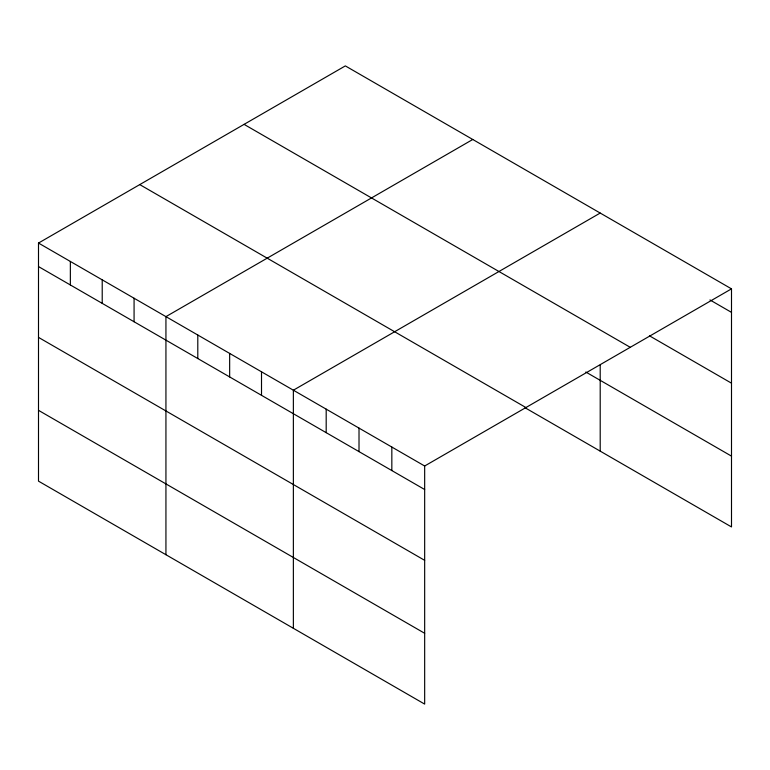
<?xml version="1.0" encoding="UTF-8"?>
<svg xmlns="http://www.w3.org/2000/svg" width="770" height="770" viewBox="0 0 770 770"><rect width="100%" height="100%" fill="white"/><g stroke="black" fill="none" stroke-linecap="round" stroke-linejoin="round"><path stroke-width="1.16" d="M38.5 243.06L424.665 466.004L424.665 704.098L38.5 481.144L38.5 243.06L345.335 65.902L731.5 288.856L731.5 526.94L525.188 407.831M472.77 139.476L165.935 316.634L165.935 554.718M600.205 213.049L293.37 390.207L293.37 628.291M424.665 466.004L731.5 288.856M709.959 299.934L731.5 312.37M649.437 335.797L731.5 383.181M244.08 124.365L630.245 347.308M585.816 372.025L731.5 456.129M139.755 184.598L525.92 407.542M38.5 266.574L424.665 489.518M38.5 337.385L424.665 560.329M38.5 410.333L424.665 633.287M600.205 365.038L600.205 451.143M391.834 447.052L391.834 470.566M359.012 428.101L359.012 451.615M326.191 409.149L326.191 432.673M261.511 371.814L261.511 395.328M229.653 353.42L229.653 376.934M197.794 335.027L197.794 358.541M134.076 298.24L134.076 321.754M102.218 279.847L102.218 303.361M70.359 261.454L70.359 284.967"/></g></svg>
